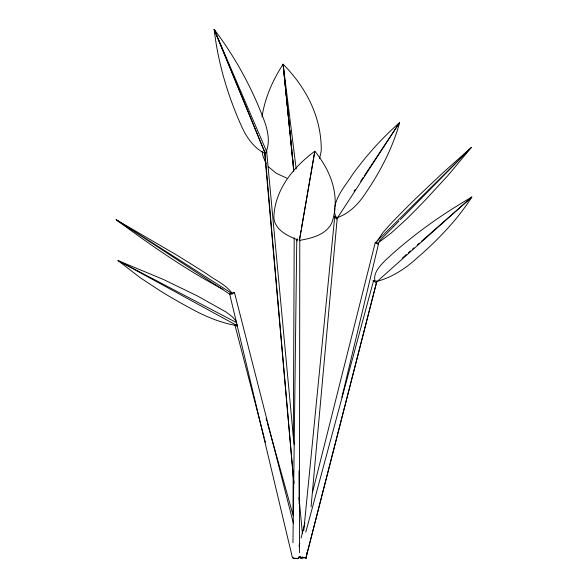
<?xml version="1.0" encoding="UTF-8"?>
<svg xmlns="http://www.w3.org/2000/svg" width="588" height="588" viewBox="0 0 588 588"><rect width="100%" height="100%" fill="white"/><g stroke="black" fill="none" stroke-linecap="round" stroke-linejoin="round"><path stroke-width="0.88" d="M299.424 552.852L299.777 240.301M293 513.853L293.169 474.406M293.339 435.884L294.213 237.743M292.956 542.775L296.786 239.382L297.168 238.993M302.577 557.13L306.333 558.159L306.914 552.573M311.059 506.893L337.299 217.222M303.768 530.633L334.778 216.23M334.66 207.843L334.66 213.113L335.608 216.48M299.593 240.617L299.667 240.124M299.601 239.529L314.823 151.212C324.525 163.177 332.117 177.26 334.476 192.629A187.021 109.508 3.1 0 1 332.036 222.301C326.663 234.774 311.486 238.302 299.365 240.419M299.52 239.522L300.461 234.112M300.769 232.311L301.085 230.511M301.394 228.71L314.823 151.212C298.204 163.596 283.276 179.7 276.86 199.795A187.094 109.552 3.1 0 0 273.868 217.509C274.53 229.548 287.253 235.854 297.153 239.61M261.976 116.975C264.887 98.064 272.656 80.159 283.122 64.232C296.778 78.028 308.061 94.389 314.727 112.705A188.285 142.237 -4.6 0 1 321.254 150.756L319.629 158.547M334.873 206.417C337.365 194.246 346.097 184.647 352.609 174.452C366.309 155.46 382.149 138.018 399.671 122.473C394.805 140.253 387.249 157.202 378.143 173.195A104.076 37.191 -54.5 0 1 366.177 192.269C359.217 203.227 349.676 213.444 337.078 217.678M341.9 397.37L378.716 243.057L375.262 242.513L312.463 492.612M299.277 545.127L299.726 543.341M301.071 538.005L304.863 522.872M299.74 557.167L305.958 557.88L376.879 281.123L306.157 557.049M266.665 152.557L266.761 151.829L214.172 29.4C217.023 54.699 223.381 79.52 232.172 103.385A142.811 55.985 66 0 0 242.352 128.037C247.283 138.445 254.582 148.624 265.313 153.571L214.172 29.4C228.372 48.04 240.573 68.171 250.811 89.251A142.943 56.036 66 0 1 264.725 121.988C268.032 131.396 270.061 142.164 266.232 151.726M305.767 532.177L373.564 280.594M264.681 152.454L266.57 152.035M265.137 153.784L266.761 151.829M377.32 240.918L382.803 232.701L390.469 224.05A155.21 20.514 -43.4 0 1 415.782 198.487L443.007 172.71L471.275 147.537L447.791 175.658L425.117 200.229A155.188 20.506 -43.4 0 1 406.308 219.353L391.064 233.142L378.782 242.425M301.585 557.689L303.283 557.843L298.902 556.968L299.27 557.181C298.902 559.614 293.662 557.733 292.92 558.071C294.316 558.754 299.608 559.137 299.013 557.527M336.748 218.949L399.671 122.473L364.222 175.93M354.094 191.203L355.086 189.674M360.679 181.273L363.193 177.451M297.05 239.11L296.697 240.022L297.205 240.955M400.443 219.611L471.275 147.537L375.291 242.807M379.157 241.256L393.232 226.939M393.365 226.821L398.987 221.081M299.748 239.522L299.101 239.853M376.048 282.416L471.833 197.061C461.404 213.503 448.504 228.24 434.664 241.874A138.364 43.63 -36.5 0 1 416.179 258.793C405.213 268.738 392.416 277.014 378.077 281.079M402.221 258.183L406.337 254.545M408.425 252.737L410.468 250.914M412.563 249.106L413.915 247.886M417.384 244.865L419.435 243.05M421.522 241.234L471.833 197.061C440.912 214.943 411.615 235.817 385.493 260.227C380.267 265.585 373.38 272.317 374.806 280.52M236.303 326.127L237.596 325.465M231.393 294.279L234.612 292.501L233.877 292.523M303.393 557.806L300.519 558.277L302.761 557.064M292.92 557.696L292.427 557.696L229.511 293.302M293.383 523.261L234.45 292.479L229.945 293.302M235.347 325.201L237.523 324.819M299.204 556.689L300.218 556.491M298.954 557.468L300.145 557.292M264.931 152.652L293.882 483.351L264.593 152.542M376.57 281.152L373.255 280.623M300.755 557.564L298.969 557.27M375.217 242.44L378.033 244.277M337.071 217.376L334.668 216.31M305.326 557.689L305.958 557.88M373.49 280.63L373.079 280.586L375.636 282.38M286.79 178.142L276.331 173.313L268.495 166.83M297.278 239.764L296.786 239.382M231.172 293.221L232.436 293.779C226.358 284.754 215.245 280.278 206.756 273.876A167.095 15.957 30.6 0 0 175.114 254.104L116.167 219.736C150.388 244.873 185.352 269.48 222.977 289.318M334.917 216.281C333.918 216.31 335.924 218.427 336.483 218.824M236.839 322.768L117.997 260.558L140.179 277.683L160.083 290.788A157.18 36.265 24.7 0 0 190.291 308.178C204.911 316.344 220.632 322.93 237.221 325.686L117.997 260.558L163.383 279.454L197.531 296.021L226.314 312.154L232.392 316.836L236.17 321.114M232.436 293.779L116.167 219.736L230.386 294.573M306.047 557.667L306.414 558.049M266.18 163.736L263.034 156.408A188.189 142.164 -4.6 0 1 262.072 151.337M214.172 29.4L265.284 153.578M266.099 418.347L266.842 421.001M267.334 422.772L293.228 515.698M234.987 325.304L264.284 438.009M264.747 439.78L265.438 442.441M299.049 545.458L299.498 547.23M296.176 168.903L283.122 64.232L293.75 171.769M290.156 133.674L289.788 130.022L292.501 157.437L292.096 152.858M290.34 135.497L291.361 145.552M291.545 147.382L291.913 151.035M293.118 162.913L292.75 159.26L293.691 169.315M293.302 164.743L293.677 168.396M266.68 151.88L294.059 444.477M299.02 497.514L302.357 533.176M298.998 470.738L299.174 503.762M289.597 128.191L283.122 64.232L289.553 128.191"/></g></svg>
